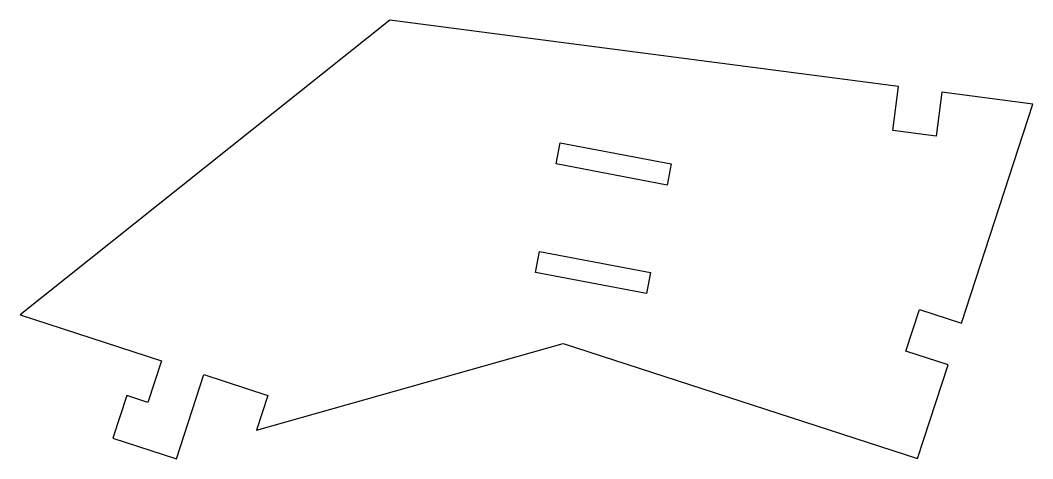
# Model space of a CAD drawing. Header units: millimetres. Extents: x -44.6 to 47, y -18.7 to 20.9.
import ezdxf

# ---------------------------------------------------------------- set-up
doc = ezdxf.new("R2010")
doc.units = ezdxf.units.MM
doc.layers.get('0').update_dxf_attribs({"linetype": 'CONTINUOUS'})

msp = doc.modelspace()

# ---------------------------------------------------------------- linework, layer by layer
for p, q in [((-11.125, 20.929), (-44.552, -5.729)), ((34.862, 14.933), (-11.125, 20.929)), ((34.345, 10.966), (34.862, 14.933)), ((38.779, 14.422), (38.261, 10.456)), ((47.005, 13.349), (38.779, 14.422)), ((40.566, -6.469), (47.005, 13.349)), ((38.261, 10.456), (34.345, 10.966)), ((3.917, 7.929), (4.281, 9.845)), ((4.281, 9.845), (14.305, 7.939)), ((13.941, 6.023), (3.917, 7.929)), ((14.305, 7.939), (13.941, 6.023)), ((2.049, -1.895), (2.413, 0.021)), ((2.413, 0.021), (12.437, -1.885)), ((12.073, -3.801), (2.049, -1.895)), ((12.437, -1.885), (12.073, -3.801)), ((35.541, -8.99), (36.762, -5.233)), ((36.762, -5.233), (40.566, -6.469)), ((-44.552, -5.729), (-31.793, -9.875)), ((-23.185, -16.161), (4.557, -8.309)), ((4.557, -8.309), (36.587, -18.716)), ((39.345, -10.226), (35.541, -8.99)), ((-31.793, -9.875), (-33.014, -13.632)), ((36.587, -18.716), (39.345, -10.226)), ((-30.414, -18.735), (-27.941, -11.127)), ((-27.941, -11.127), (-22.159, -13.005)), ((-34.916, -13.014), (-36.167, -16.865)), ((-33.014, -13.632), (-34.916, -13.014)), ((-22.159, -13.005), (-23.185, -16.161)), ((-36.167, -16.865), (-30.414, -18.735))]:
    msp.add_line(p, q)

doc.saveas('drawing.dxf')
